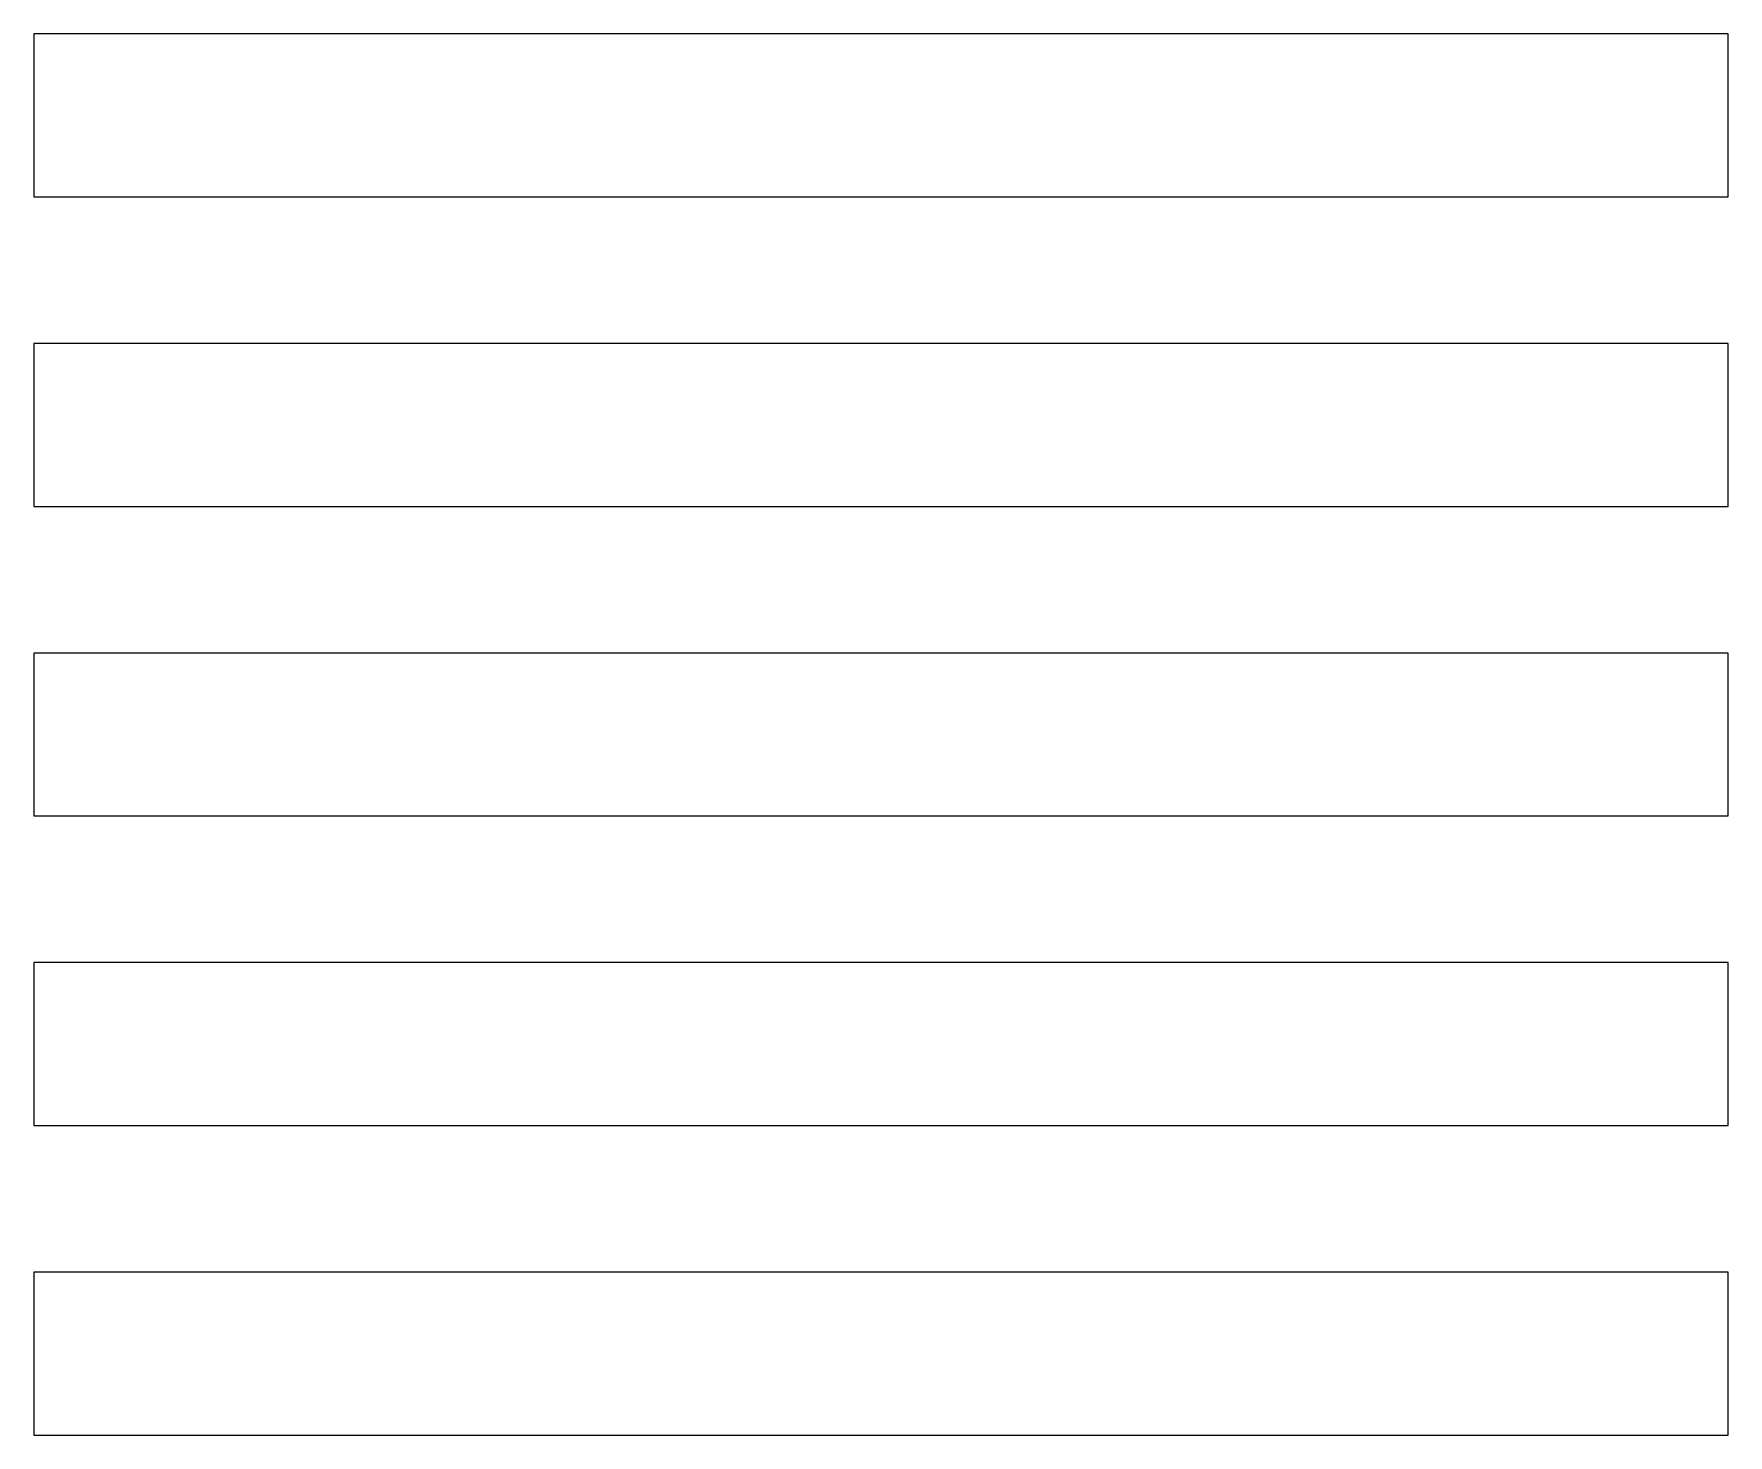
# Model space of a CAD drawing. Header units: metres. Extents: x -160 to 479, y -39 to 642.
# Drawn here: x 167 to 479, y 384 to 642 of the extents above; entities that cross this region are included whole.
import ezdxf

# ---------------------------------------------------------------- set-up
doc = ezdxf.new("R2010")
doc.units = ezdxf.units.M

msp = doc.modelspace()

# ---------------------------------------------------------------- linework, layer by layer
for p, q in [((479, 642), (167, 642)), ((167, 642), (167, 612)), ((479, 612), (479, 642)), ((167, 612), (479, 612)), ((479, 585), (167, 585)), ((167, 585), (167, 555)), ((479, 555), (479, 585)), ((167, 555), (479, 555)), ((479, 528), (167, 528)), ((167, 528), (167, 498)), ((479, 498), (479, 528)), ((167, 498), (479, 498)), ((479, 471), (167, 471)), ((167, 471), (167, 441)), ((479, 441), (479, 471)), ((167, 441), (479, 441)), ((479, 414), (167, 414)), ((167, 414), (167, 384)), ((479, 384), (479, 414)), ((167, 384), (479, 384))]:
    msp.add_line(p, q)

doc.saveas('drawing.dxf')
